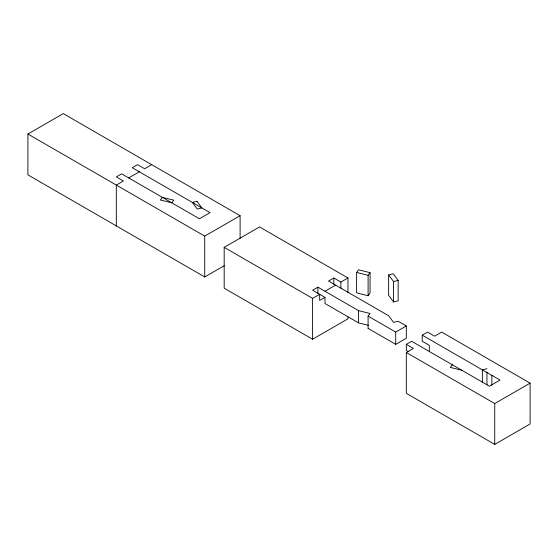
<?xml version="1.0" encoding="UTF-8"?>
<svg xmlns="http://www.w3.org/2000/svg" width="558" height="558" viewBox="0 0 558 558"><rect width="100%" height="100%" fill="white"/><g stroke="black" fill="none" stroke-linecap="round" stroke-linejoin="round"><path stroke-width="0.84" d="M356.604 272.464L358.571 269.807L370.066 272.653L370.066 293.069L368.099 295.726L356.604 292.88L356.604 272.464L368.099 275.303L370.066 272.653M368.099 328.397L368.085 316.142L370.066 313.491L358.571 310.646L317.9 287.168L312.599 290.23L324.979 297.379L324.979 303.503L358.571 322.901L368.426 325.335M452.287 364.758L450.32 367.408L461.808 370.247M224.295 265.664L204.73 276.956L27.9 174.863L27.9 134.032L63.263 113.609L240.1 215.702L240.1 238.294M128.696 177.925L139.305 171.801M151.678 164.659L144.606 168.739L137.533 164.659L132.232 167.721L210.038 212.64L199.429 218.764L121.623 173.845L116.315 176.907L123.388 180.994L116.315 185.075L116.315 225.913M27.9 134.032L204.73 236.118L240.1 215.702M347.962 317.077L347.962 318.813L312.599 339.236L224.183 288.186L224.183 247.354L259.547 226.932L347.962 277.982L347.962 292.748M347.962 277.982L340.889 282.062L333.817 277.982L328.516 281.044L388.633 315.751L393.55 322.385L398.154 321.248L406.322 325.963L406.322 338.211L395.706 344.342L368.085 328.39M224.183 247.354L312.599 298.397L319.671 294.31L319.671 300.441L324.979 297.379M324.979 291.248L335.588 285.124M368.085 316.142L395.706 332.087L406.322 325.963M408.442 351.686L406.322 350.466L406.322 344.342L411.623 341.273L489.429 386.199L500.038 380.068L422.232 335.149L422.232 341.273L429.304 345.36L429.304 351.484M422.232 335.149L427.54 332.087L434.612 336.174L441.685 332.087L530.1 383.137L530.1 423.968L494.737 444.391L406.322 393.341L406.322 352.51L413.394 348.422L406.322 344.342M406.322 352.51L494.737 403.553L530.1 383.137M388.633 274.913L393.23 273.776L398.154 280.416L398.154 300.832L393.55 301.969L388.633 295.328L388.633 274.913L393.55 281.553L393.55 301.969M393.55 281.553L398.154 280.416M486.953 368.726L482.356 369.856L482.356 382.621M494.737 403.553L494.737 444.391M491.87 375.353L491.87 385.153M486.953 372.123L486.953 384.887M395.706 332.087L395.706 344.342M368.099 275.303L368.099 295.726M358.571 310.646L358.571 322.901M340.889 282.062L340.889 288.186M333.817 277.982L333.817 284.106M317.9 287.168L317.9 293.292M312.599 298.397L312.599 339.236M204.73 236.118L204.73 276.956M162.287 197.323L160.32 199.98L171.815 202.819L173.782 200.169L162.287 197.323M196.946 201.292L192.35 202.428L197.274 209.062L201.87 207.925L196.946 201.292"/></g></svg>
